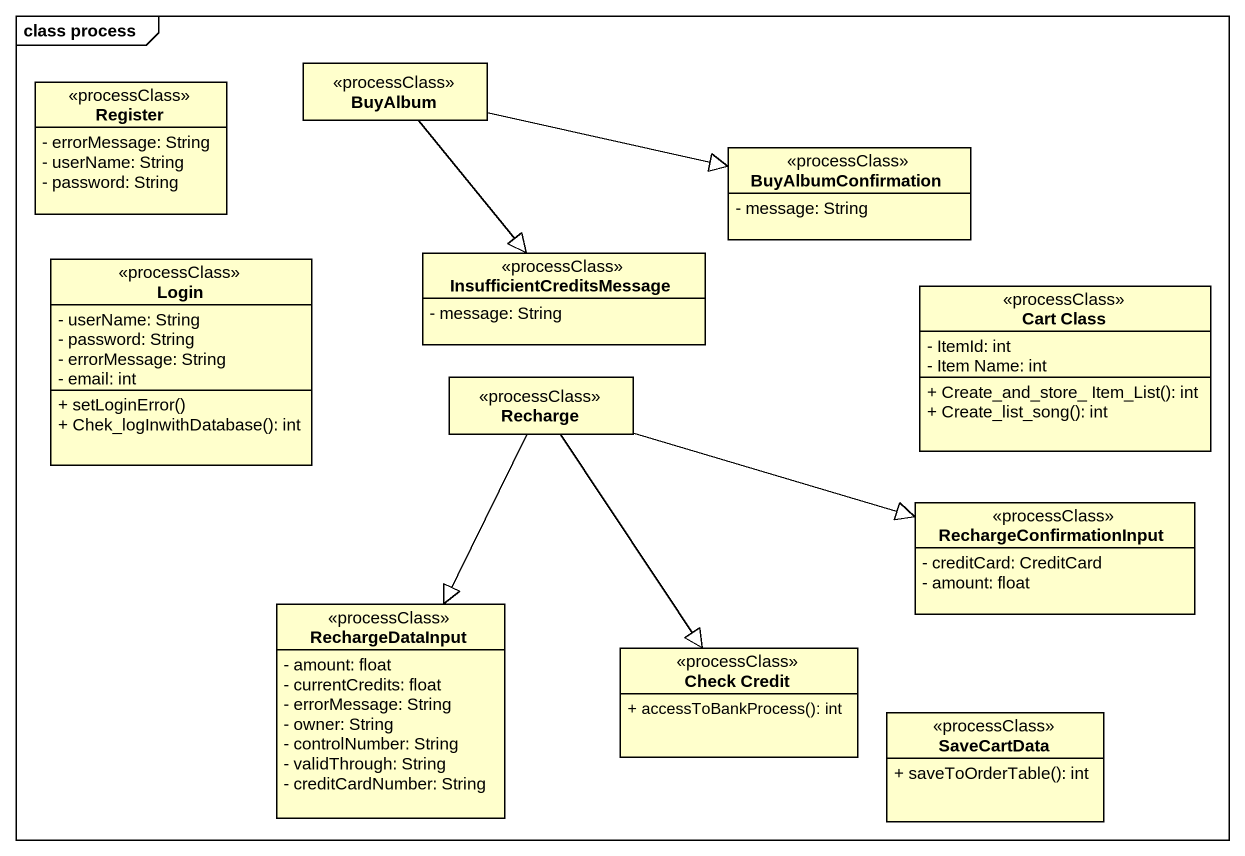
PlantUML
@startuml
mainframe class process
hide circle
hide empty members
skinparam classAttributeIconSize 0
class Register <<processClass>> {
  - errorMessage: String
  - userName: String
  - password: String
}
class BuyAlbum <<processClass>>
class BuyAlbumConfirmation <<processClass>> {
  - message: String
}
class Login <<processClass>> {
  - userName: String
  - password: String
  - errorMessage: String
  - email: int
  + setLoginError()
  + Chek_logInwithDatabase(): int
}
class InsufficientCreditsMessage <<processClass>> {
  - message: String
}
class "Cart Class" as Cart_Class <<processClass>> {
  - ItemId: int
  - Item Name: int
  + Create_and_store_ Item_List(): int
  + Create_list_song(): int
}
class Recharge <<processClass>>
class RechargeConfirmationInput <<processClass>> {
  - creditCard: CreditCard
  - amount: float
}
class RechargeDataInput <<processClass>> {
  - amount: float
  - currentCredits: float
  - errorMessage: String
  - owner: String
  - controlNumber: String
  - validThrough: String
  - creditCardNumber: String
}
class "Check Credit" as Check_Credit <<processClass>> {
  + accessToBankProcess(): int
}
class SaveCartData <<processClass>> {
  + saveToOrderTable(): int
}
BuyAlbum -right-|> BuyAlbumConfirmation
BuyAlbum --|> InsufficientCreditsMessage
Recharge -right-|> RechargeConfirmationInput
Recharge --|> RechargeDataInput
Recharge --|> RechargeDataInput
Recharge --|> Check_Credit
@enduml
